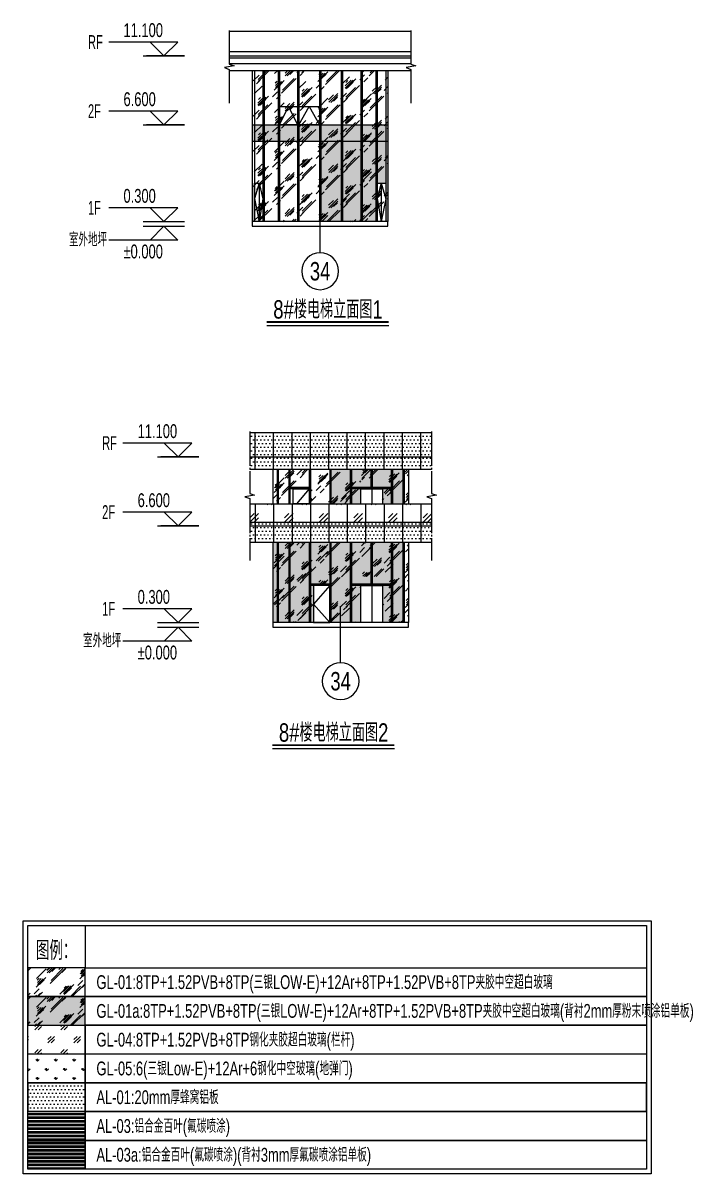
# Model space of a CAD drawing. Extents: x 2698488 to 3036784, y -7225 to 132783.
# Drawn here: x 2993087 to 3036784, y -7225 to 67778 of the extents above; entities that cross this region are included whole.
import ezdxf
from ezdxf.enums import TextEntityAlignment as Align

# ---------------------------------------------------------------- set-up
doc = ezdxf.new("R2010")
doc.units = 0
doc.linetypes.add('JIS_08_15', pattern=[17.25, 15, -0.75, 0.75, -0.75])
doc.layers.get('0').update_dxf_attribs({"color": 8})
for name, color, linetype in [('#分隔线', 8, 'JIS_08_15'), ('#填充层', 8, 'Continuous'), ('#幕墙分格线-立面', 8, 'Continuous'), ('#文字', 8, 'Continuous'), ('#标注', 8, 'Continuous'), ('dim', 8, 'Continuous'), ('建-填充', 8, 'Continuous'), ('建-门窗开启方式', 8, 'Continuous')]:
    doc.layers.add(name, color=color, linetype=linetype)
doc.styles.add('#文字', font='jrs.shx', dxfattribs={"width": 0.7, "bigfont": 'hztxt.shx'})
doc.styles.add('HZ', font='jrs.shx', dxfattribs={"width": 0.6, "bigfont": 'hztxt.shx'})
doc.styles.add('JHZX', font='jrs.shx', dxfattribs={"width": 0.6, "bigfont": 'jhz.shx'})
doc.styles.add('楷体', font='jrs.shx', dxfattribs={"width": 0.75})
pattern_1 = [(45, (180, -2942.3), (0, 2291.026), [900, -540, 900, -540, 360, -784.92235]), (45, (135, -2897.3), (0, 2291.026), [720, -900, 540, -540, 630, -694.92236]), (45, (135, -2762.3), (0, 2291.026), [540, -1080, 360, -540, 810, -694.92236]), (45, (270, -2897.3), (0, 2291.026), [540, -1080, 450, -1954.9223]), (45, (405, -2762.3), (0, 2291.026), [270, -1350, 180, -2224.9223]), (45, (180, -2537.3), (0, 2291.026), [180, -1350, 180, -720, 450, -1144.92235]), (45, (990, -2672.3), (0, 2291.026), [900, -1350, 1080, -712.9224]), (45, (990, -2807.3), (0, 2291.026), [1260, -900, 1350, -532.9224]), (45, (1215, -2627.3), (0, -2545.5844), [900, -1260, 720, -1144.9224]), (45, (1080, -2357.3), (0, 2291.026), [450, -1800, 540, -1234.9224]), (45, (1350, -2492.3), (0, 2291.026), [360, -1800, 360, -1504.9223])]

# ---------------------------------------------------------------- blocks, each defined once
blk = doc.blocks.new('*U34')
blk.add_line((0, -20), (0, -7.69))
blk.add_circle((0, -24), 4)
at = {"style": 'JHZX', "width": 0.75}
blk.add_attdef('AXES', text='', height=4, dxfattribs=at).set_placement((0, -24), align=Align.MIDDLE_CENTER)
blk = doc.blocks.new('LEVEL')
blk.add_line((9, 0), (0, 0))
blk.add_lwpolyline([(7.5, 3), (4.5, 0), (1.5, 3), (16.5, 3)])
at = {"style": '楷体', "width": 0.75}
blk.add_attdef('LEVEL', text='', height=3.5, dxfattribs=at).set_placement((9.33, 5.59), align=Align.MIDDLE_CENTER)
blk.add_attdef('FLOOR', text='', height=3.5, dxfattribs=at).set_placement((17.5, 3), align=Align.MIDDLE_LEFT)
blk = doc.blocks.new('A$Ca3140e65')
at = {"layer": '#填充层', "ltscale": 5}
h = blk.add_hatch(dxfattribs=at)
h.set_pattern_fill('玻璃2', color=256, scale=0.5)
h.set_pattern_definition([(45, (-383.2126, 917.671), (0, 7.636753), [3, -1.8, 3, -1.8, 1.2, -2.616408]), (45, (-383.3626, 917.821), (0, 7.636753), [2.4, -3, 1.8, -1.8, 2.1, -2.316408]), (45, (-383.3626, 918.271), (0, 7.636753), [1.8, -3.6, 1.2, -1.8, 2.7, -2.316408]), (45, (-382.9126, 917.821), (0, 7.636753), [1.8, -3.6, 1.5, -6.516408]), (45, (-382.4626, 918.271), (0, 7.636753), [0.9, -4.5, 0.6, -7.416408]), (45, (-383.2126, 919.021), (0, 7.636753), [0.6, -4.5, 0.6, -2.4, 1.5, -3.816408]), (45, (-380.5126, 918.571), (0, 7.636753), [3, -4.5, 3.6, -2.376408]), (45, (-380.5126, 918.121), (0, 7.636753), [4.2, -3, 4.5, -1.776408]), (45, (-379.7626, 918.721), (0, -8.48528), [3, -4.2, 2.4, -3.81641]), (45, (-380.2126, 919.621), (0, 7.636753), [1.5, -6, 1.8, -4.116408]), (45, (-379.3126, 919.171), (0, 7.636753), [1.2, -6, 1.2, -5.016408])])
h.paths.add_polyline_path([(-135.52, 44.79), (-123.02, 44.79), (-123.02, 38.54), (-135.52, 38.54)])
h = blk.add_hatch(dxfattribs=at)
h.set_pattern_fill('玻璃2', color=256, scale=0.5)
h.set_pattern_definition([(45, (-383.2126, 911.421), (0, 7.636753), [3, -1.8, 3, -1.8, 1.2, -2.616408]), (45, (-383.3626, 911.571), (0, 7.636753), [2.4, -3, 1.8, -1.8, 2.1, -2.316408]), (45, (-383.3626, 912.021), (0, 7.636753), [1.8, -3.6, 1.2, -1.8, 2.7, -2.316408]), (45, (-382.9126, 911.571), (0, 7.636753), [1.8, -3.6, 1.5, -6.516408]), (45, (-382.4626, 912.021), (0, 7.636753), [0.9, -4.5, 0.6, -7.416408]), (45, (-383.2126, 912.771), (0, 7.636753), [0.6, -4.5, 0.6, -2.4, 1.5, -3.816408]), (45, (-380.5126, 912.321), (0, 7.636753), [3, -4.5, 3.6, -2.376408]), (45, (-380.5126, 911.871), (0, 7.636753), [4.2, -3, 4.5, -1.776408]), (45, (-379.7626, 912.471), (0, -8.48528), [3, -4.2, 2.4, -3.81641]), (45, (-380.2126, 913.371), (0, 7.636753), [1.5, -6, 1.8, -4.116408]), (45, (-379.3126, 912.921), (0, 7.636753), [1.2, -6, 1.2, -5.016408])])
h.paths.add_polyline_path([(-135.52, 38.54), (-123.02, 38.54), (-123.02, 32.29), (-135.52, 32.29)])
h = blk.add_hatch(dxfattribs=at)
h.set_pattern_fill('玻璃A', color=256, scale=0.5)
h.set_pattern_definition([(45, (-383.8126, 923.6208), (-2.828427, 2.828427), [2, -2]), (45, (-383.8126, 924.328), (-2.828427, 2.828427), [1, -3]), (45, (-383.1055, 923.6208), (-2.828427, 2.828427), [1, -3])])
h.paths.add_polyline_path([(-135.52, 32.29), (-123.02, 32.29), (-123.02, 26.04), (-135.52, 26.04)])
h = blk.add_hatch(dxfattribs=at)
h.set_pattern_fill('GRASS', color=256)
h.set_pattern_definition([(90, (-10113.5167, 30.3334), (-1.99559095, 1.99559095), [0.5291613, -3.4620203]), (45, (-10113.5167, 30.3334), (-1.9955923, 1.9955923), [0.5291613, -2.2930323]), (135, (-10113.5167, 30.3334), (-1.9955923, -1.9955923), [0.5291613, -2.2930323])])
h.paths.add_polyline_path([(-135.52, 26.04), (-123.02, 26.04), (-123.02, 19.79), (-135.52, 19.79)])
h = blk.add_hatch(dxfattribs=at)
h.set_pattern_fill('DOTS', color=256, scale=0.5)
h.set_pattern_definition([(0, (-383.81256, 917.3708), (0.396875, 0.79375), [0, -0.79375])])
h.paths.add_polyline_path([(-135.52, 19.79), (-123.02, 19.79), (-123.02, 13.54), (-135.52, 13.54)])
h = blk.add_hatch(dxfattribs=at)
h.set_pattern_fill('STEEL', color=256, scale=0.5, angle=135)
h.set_pattern_definition([(180, (-4799.25834, -14.87965), (-5e-17, -0.79375), []), (180, (-4799.539, -15.1603), (-5e-17, -0.79375), [])])
h.paths.add_polyline_path([(-135.52, 13.54), (-123.02, 13.54), (-123.02, 7.29), (-135.52, 7.29)])
h = blk.add_hatch(dxfattribs=at)
h.set_pattern_fill('STEEL', color=256, scale=0.5, angle=135)
h.set_pattern_definition([(180, (-4799.25834, -21.12965), (-5e-17, -0.79375), []), (180, (-4799.539, -21.4103), (-5e-17, -0.79375), [])])
h.paths.add_polyline_path([(-135.52, 7.29), (-123.02, 7.29), (-123.02, 1.04), (-135.52, 1.04)])
h = blk.add_hatch(color=256, dxfattribs=at)
h.dxf.hatch_style = 1
h.paths.add_polyline_path([(-135.52, 7.29), (-123.02, 7.29), (-123.02, 1.04), (-135.52, 1.04)])
at = {"layer": '建-填充', "ltscale": 300}
h = blk.add_hatch(color=256, dxfattribs=at)
h.dxf.hatch_style = 1
h.paths.add_polyline_path([(-135.52, 38.54), (-123.02, 38.54), (-123.02, 32.29), (-135.52, 32.29)])
at = {"layer": '#标注'}
for p, q in [((-123.02, 44.79), (-1.04, 44.79)), ((-1.04, 38.54), (-123.02, 38.54)), ((-123.02, 38.54), (-1.04, 38.54)), ((-135.52, 32.29), (-135.52, 32.95)), ((-1.04, 32.95), (-1.04, 32.29)), ((-135.52, 32.29), (-123.02, 32.29)), ((-135.52, 19.79), (-135.52, 32.29)), ((-123.02, 32.29), (-1.04, 32.29)), ((-1.04, 32.29), (-123.02, 32.29)), ((-1.04, 32.29), (-1.04, 19.79)), ((-123.02, 26.04), (-123.02, 19.79)), ((-123.02, 19.79), (-123.02, 26.04)), ((-123.02, 19.79), (-135.52, 19.79)), ((-123.02, 19.79), (-135.52, 19.79)), ((-135.52, 19.79), (-135.52, 13.54)), ((-135.52, 19.79), (-123.02, 19.79)), ((-135.52, 13.54), (-135.52, 19.79)), ((-135.52, 19.79), (-135.52, 13.54)), ((-135.52, 19.79), (-123.02, 19.79)), ((-135.52, 13.54), (-135.52, 19.79)), ((-135.52, 13.54), (-135.52, 19.79)), ((-1.04, 19.79), (-123.02, 19.79)), ((-1.04, 19.79), (-123.02, 19.79)), ((-123.02, 19.79), (-123.02, 13.54)), ((-123.02, 19.79), (-1.04, 19.79)), ((-123.02, 13.54), (-123.02, 19.79)), ((-123.02, 19.79), (-1.04, 19.79)), ((-1.04, 13.54), (-1.04, 19.79)), ((-1.04, 19.79), (-1.04, 13.54)), ((-1.04, 13.54), (-1.04, 19.79)), ((-1.04, 19.79), (-1.04, 13.54)), ((-1.04, 19.79), (-1.04, 13.54)), ((-123.02, 13.54), (-135.52, 13.54)), ((-135.52, 13.54), (-123.02, 13.54)), ((-123.02, 13.54), (-135.52, 13.54)), ((-1.04, 13.54), (-123.02, 13.54)), ((-123.02, 13.54), (-1.04, 13.54)), ((-1.04, 13.54), (-123.02, 13.54))]:
    blk.add_line(p, q, dxfattribs=at)
for points in [[(-123.02, 44.79), (-135.52, 44.79), (-135.52, 38.54), (-123.02, 38.54)], [(-123.02, 38.54), (-135.52, 38.54), (-135.52, 32.29), (-123.02, 32.29)], [(-135.52, 32.29), (-123.02, 32.29), (-123.02, 26.04), (-135.52, 26.04)], [(-123.02, 32.29), (-1.04, 32.29), (-1.04, 26.04), (-123.02, 26.04)], [(-123.02, 13.54), (-135.52, 13.54), (-135.52, 19.79), (-123.02, 19.79)], [(-123.02, 19.79), (-1.04, 19.79), (-1.04, 13.54), (-123.02, 13.54)], [(-123.02, 7.29), (-135.52, 7.29), (-135.52, 13.54), (-123.02, 13.54)], [(-123.02, 13.54), (-1.04, 13.54), (-1.04, 7.29), (-123.02, 7.29)], [(-123.02, 1.04), (-135.52, 1.04), (-135.52, 7.29), (-123.02, 7.29)], [(-123.02, 7.29), (-1.04, 7.29), (-1.04, 1.04), (-123.02, 1.04)]]:
    blk.add_lwpolyline(points, close=True, dxfattribs=at)
for points in [[(-1.04, 44.79), (-1.04, 38.54)], [(-1.04, 38.54), (-1.04, 32.95)]]:
    blk.add_lwpolyline(points, dxfattribs=at)
for p, q in [((-136.56, 55.01), (0, 55.01)), ((-136.56, 0), (-136.56, 55.01)), ((0, 55.01), (0, 0)), ((-135.52, 53.97), (-1.04, 53.97)), ((-135.52, 1.04), (-135.52, 53.97)), ((-135.52, 53.97), (-123.02, 53.97)), ((-135.52, 44.79), (-135.52, 53.97)), ((-123.02, 53.97), (-123.02, 44.79)), ((-1.04, 53.97), (-1.04, 1.04)), ((-123.02, 44.79), (-135.52, 44.79)), ((0, 0), (-136.56, 0)), ((-1.04, 1.04), (-135.52, 1.04))]:
    blk.add_line(p, q)
at = {"layer": '#文字', "style": '#文字', "width": 0.7}
blk.add_text('图例：', height=4.167, dxfattribs=at).set_placement((-129.36, 48.76), align=Align.MIDDLE)
for s, p in [('GL-01:8TP+1.52PVB+8TP(三银LOW-E)+12Ar+8TP+1.52PVB+8TP夹胶中空超白玻璃', (-120.6, 41.67)), ('GL-01a:8TP+1.52PVB+8TP(三银LOW-E)+12Ar+8TP+1.52PVB+8TP夹胶中空超白玻璃(背衬2mm厚粉末喷涂铝单板)', (-120.6, 35.42)), ('GL-04:8TP+1.52PVB+8TP钢化夹胶超白玻璃(栏杆)', (-120.6, 29.17)), ('GL-05:6(三银Low-E)+12Ar+6钢化中空玻璃(地弹门) ', (-120.6, 22.92)), ('AL-01:20mm厚蜂窝铝板', (-120.6, 16.67)), ('AL-03:铝合金百叶(氟碳喷涂)', (-120.6, 10.42)), ('AL-03a:铝合金百叶(氟碳喷涂)(背衬3mm厚氟碳喷涂铝单板)', (-120.6, 4.17))]:
    blk.add_text(s, height=3, dxfattribs=at).set_placement(p, align=Align.MIDDLE_LEFT)
blk = doc.blocks.new('*U52')
blk.add_line((-13.25, -0.75), (13.28, -0.75))
at = {"const_width": 0.4}
blk.add_lwpolyline([(-13.25, 0), (13.28, 0)], dxfattribs=at)
at = {"style": 'JHZX', "width": 0.75}
blk.add_attdef('立面图', text='', height=4, dxfattribs=at).set_placement((0.06, 2.74), align=Align.MIDDLE_CENTER)
blk = doc.blocks.new('*U76')
at = {"layer": 'dim', "ltscale": 300}
for points in [[(0, 1175), (0, 3575)], [(0, -1075), (0, -3575)]]:
    blk.add_lwpolyline(points, dxfattribs=at)
blk = doc.blocks.new('*U77')
at = {"layer": '#幕墙分格线-立面'}
for p in [(0, 0), (1200, 0), (2400, 0), (3600, 0), (4800, 0), (6000, 0), (7200, 0), (8400, 0), (9600, 0), (10800, 0)]:
    blk.add_blockref('*U76', p, dxfattribs=at)

msp = doc.modelspace()

# ---------------------------------------------------------------- hatches: boundary and pattern name
at = {"layer": '#填充层', "ltscale": 5}
h = msp.add_hatch(dxfattribs=at)
h.set_pattern_fill('玻璃2', color=256, scale=150)
h.set_pattern_definition([(45, (180, -6505.5), (0, 2291.026), [900, -540, 900, -540, 360, -784.92235]), (45, (135, -6460.5), (0, 2291.026), [720, -900, 540, -540, 630, -694.92236]), (45, (135, -6325.5), (0, 2291.026), [540, -1080, 360, -540, 810, -694.92236]), (45, (270, -6460.5), (0, 2291.026), [540, -1080, 450, -1954.9223]), (45, (405, -6325.5), (0, 2291.026), [270, -1350, 180, -2224.9223]), (45, (180, -6100.5), (0, 2291.026), [180, -1350, 180, -720, 450, -1144.92235]), (45, (990, -6235.5), (0, 2291.026), [900, -1350, 1080, -712.9224]), (45, (990, -6370.5), (0, 2291.026), [1260, -900, 1350, -532.9224]), (45, (1215, -6190.5), (0, -2545.5844), [900, -1260, 720, -1144.9224]), (45, (1080, -5920.5), (0, 2291.026), [450, -1800, 540, -1234.9224]), (45, (1350, -6055.5), (0, 2291.026), [360, -1800, 360, -1504.9223])])
h.paths.add_polyline_path([(3011430, 54836), (3012463, 54836), (3016890, 54836), (3016890, 64686), (3008035, 64686), (3008035, 54836), (3010006, 54836), (3011039, 54836)])
h = msp.add_hatch(dxfattribs=at)
h.set_pattern_fill('DOTS', color=256, scale=150)
h.set_pattern_definition([(0, (3007875.6, 38703.88), (119.0625, 238.125), [0, -238.125])])
h.paths.add_polyline_path([(3019731, 38704), (3007876, 38704), (3007876, 41104), (3019731, 41104)])
h = msp.add_hatch(dxfattribs=at)
h.set_pattern_fill('玻璃2', color=256, scale=150)
h.set_pattern_definition(pattern_1)
h.paths.add_polyline_path([(3011756, 37404), (3011756, 36454), (3015128, 36454), (3015128, 38004), (3016528, 38004), (3016528, 36454), (3018231, 36454), (3018231, 38704), (3009376, 38704), (3009376, 36454), (3010696, 36454), (3010696, 37404)])
h = msp.add_hatch(dxfattribs=at)
h.set_pattern_fill('玻璃A', color=256, scale=200)
h.set_pattern_definition([(45, (3007875.6, 35253.9), (-1131.37, 1131.37), [800, -800]), (45, (3007875.6, 35536.7), (-1131.37, 1131.37), [400, -1200]), (45, (3008158.4, 35253.9), (-1131.37, 1131.37), [400, -1200])])
h.paths.add_polyline_path([(3007876, 36454), (3019731, 36454), (3019731, 35254), (3007876, 35254)])
h = msp.add_hatch(dxfattribs=at)
h.set_pattern_fill('DOTS', color=256, scale=150)
h.set_pattern_definition([(0, (3007875.6, 33953.88), (119.0625, 238.125), [0, -238.125])])
h.paths.add_polyline_path([(3007876, 35254), (3019731, 35254), (3019731, 33954), (3007876, 33954)])
h = msp.add_hatch(dxfattribs=at)
h.set_pattern_fill('玻璃2', color=256, scale=150)
h.set_pattern_definition(pattern_1)
h.paths.add_polyline_path([(3012034, 28704), (3012034, 31124), (3013094, 31124), (3013094, 28704), (3015128, 28704), (3015128, 31704), (3016528, 31704), (3016528, 28704), (3018231, 28704), (3018231, 33954), (3009376, 33954), (3009376, 28704), (3010696, 28704), (3011756, 28704)])
at = {"layer": '建-填充', "ltscale": 300}
h = msp.add_hatch(color=256, dxfattribs=at)
h.dxf.hatch_style = 1
h.paths.add_polyline_path([(3008035, 61136), (3016890, 61136), (3016890, 60086), (3008035, 60086)])
h = msp.add_hatch(color=256, dxfattribs=at)
h.dxf.hatch_style = 1
h.paths.add_polyline_path([(3016188, 54836), (3016188, 57336), (3016746, 57336), (3016746, 54836), (3016890, 54836), (3016890, 60086), (3012503, 60086), (3012503, 54836)])
h = msp.add_hatch(color=256, dxfattribs=at)
h.dxf.hatch_style = 1
h.paths.add_polyline_path([(3016528, 37424), (3016528, 36454), (3017831, 36454), (3017831, 38704), (3013174, 38704), (3013174, 36454), (3015128, 36454), (3015128, 37424)])
h = msp.add_hatch(color=256, dxfattribs=at)
h.dxf.hatch_style = 1
h.paths.add_polyline_path([(3012034, 28704), (3012034, 31124), (3013094, 31124), (3013094, 28704), (3015128, 28704), (3015128, 31124), (3016528, 31124), (3016528, 28704), (3017867, 28704), (3017867, 33954), (3009376, 33954), (3009376, 28704), (3010696, 28704), (3011756, 28704)])

# ---------------------------------------------------------------- linework, layer by layer
at = {"layer": '#分隔线', "ltscale": 150}
for points in [[(3006535, 67293), (3006535, 65096), (3006850, 64981), (3006220, 64870), (3006535, 64758), (3006535, 62561)], [(3018390, 67293), (3018390, 65096), (3018705, 64981), (3018075, 64870), (3018390, 64758), (3018390, 62561)], [(3007876, 41161), (3007876, 37124), (3008191, 37009), (3007561, 36898), (3007876, 36786), (3007876, 32749)], [(3019731, 41161), (3019731, 37124), (3020046, 37009), (3019416, 36898), (3019731, 36786), (3019731, 32749)]]:
    msp.add_lwpolyline(points, dxfattribs=at)
at = {"layer": '#幕墙分格线-立面'}
for p, q in [((3008035, 64686), (3008035, 54836)), ((3008180, 64686), (3008180, 54836)), ((3008738, 64686), (3008738, 54836)), ((3008818, 64686), (3008818, 54836)), ((3009725, 64686), (3009725, 54836)), ((3009805, 64686), (3009805, 54836)), ((3010999, 64686), (3010999, 54836)), ((3011079, 64686), (3011079, 54836)), ((3012423, 64686), (3012423, 54836)), ((3012503, 64686), (3012503, 54836)), ((3013847, 64686), (3013847, 54836)), ((3013927, 64686), (3013927, 54836)), ((3015120, 64686), (3015120, 54836)), ((3015200, 64686), (3015200, 54836)), ((3016108, 64686), (3016108, 54836)), ((3016188, 64686), (3016188, 54836)), ((3016746, 64686), (3016746, 54836)), ((3016890, 64686), (3016890, 54836)), ((3009376, 38704), (3009376, 36454)), ((3009659, 38704), (3009659, 36454)), ((3009739, 38704), (3009739, 36454)), ((3010417, 38704), (3010417, 36454)), ((3010497, 38704), (3010497, 36454)), ((3011756, 38704), (3011756, 36454)), ((3011836, 38704), (3011836, 36454)), ((3013094, 38704), (3013094, 36454)), ((3013174, 38704), (3013174, 36454)), ((3014432, 38704), (3014432, 36454)), ((3014512, 38704), (3014512, 36454)), ((3015770, 38704), (3015770, 37504)), ((3015850, 38704), (3015850, 37504)), ((3017109, 38704), (3017109, 36454)), ((3017189, 38704), (3017189, 36454)), ((3017867, 38704), (3017867, 36454)), ((3017947, 38704), (3017947, 36454)), ((3018231, 38704), (3018231, 36454)), ((3009376, 33954), (3009376, 28704)), ((3009659, 33954), (3009659, 28704)), ((3009739, 33954), (3009739, 28704)), ((3010417, 33954), (3010417, 28704)), ((3010497, 33954), (3010497, 28704)), ((3011756, 33954), (3011756, 28704)), ((3011836, 33954), (3011836, 28704)), ((3013094, 33954), (3013094, 28704)), ((3013174, 33954), (3013174, 28704)), ((3014432, 33954), (3014432, 28704)), ((3014512, 33954), (3014512, 28704)), ((3015770, 33954), (3015770, 31204)), ((3015850, 33954), (3015850, 31204)), ((3017109, 33954), (3017109, 28704)), ((3017189, 33954), (3017189, 28704)), ((3017867, 33954), (3017867, 28704)), ((3017947, 33954), (3017947, 28704)), ((3018231, 33954), (3018231, 28704))]:
    msp.add_line(p, q, dxfattribs=at)
for points in [[(3006535, 67236), (3018390, 67236)], [(3006535, 65916), (3018390, 65916)], [(3006535, 65636), (3018390, 65636)], [(3006535, 65511), (3018390, 65511)], [(3006535, 65136), (3018390, 65136)], [(3006535, 64686), (3018390, 64686)], [(3008035, 61136), (3016890, 61136)], [(3008035, 60086), (3016890, 60086)], [(3007876, 41104), (3019731, 41104)], [(3007876, 39504), (3019731, 39504)], [(3007876, 38704), (3019731, 38704)], [(3017109, 37504), (3014512, 37504)], [(3017109, 37424), (3014512, 37424)], [(3015128, 36454), (3015128, 37424), (3016528, 37424), (3016528, 36454)], [(3015837, 37424), (3015837, 36454)], [(3007876, 36454), (3019731, 36454)], [(3007876, 35254), (3019731, 35254)], [(3007876, 35004), (3019731, 35004)], [(3007876, 33954), (3019731, 33954)], [(3013094, 31204), (3011836, 31204)], [(3013094, 31124), (3011836, 31124)], [(3017109, 31204), (3014512, 31204)], [(3017109, 31124), (3014512, 31124)], [(3015128, 28704), (3015128, 31124), (3016528, 31124), (3016528, 28704)], [(3015828, 31124), (3015837, 28704)]]:
    msp.add_lwpolyline(points, dxfattribs=at)
for points in [[(3009805, 62336), (3010999, 62336), (3010999, 61136), (3009805, 61136)], [(3011079, 62336), (3012423, 62336), (3012423, 61136), (3011079, 61136)], [(3008035, 54836), (3008035, 54536), (3016890, 54536), (3016890, 54836)], [(3009376, 28704), (3009376, 28404), (3018231, 28404), (3018231, 28704)]]:
    msp.add_lwpolyline(points, close=True, dxfattribs=at)
at = {"layer": '#幕墙分格线-立面', "ltscale": 300}
for points in [[(3011756, 37504), (3010497, 37504)], [(3011756, 37424), (3010497, 37424)], [(3011756, 37424), (3010925, 36454)], [(3013094, 31124), (3012034, 29904), (3013094, 28704)]]:
    msp.add_lwpolyline(points, dxfattribs=at)
for points in [[(3010696, 37424), (3011756, 37424), (3011756, 36454), (3010696, 36454)], [(3012034, 28704), (3013094, 28704), (3013094, 31124), (3012034, 31124)]]:
    msp.add_lwpolyline(points, close=True, dxfattribs=at)
at = {"layer": '#标注'}
for p, q in [((3003626, 65636), (3001151, 65636)), ((3003626, 61136), (3001151, 61136)), ((3004550, 39504), (3002075, 39504)), ((3004550, 35004), (3002075, 35004))]:
    msp.add_line(p, q, dxfattribs=at)
at = {"layer": '建-门窗开启方式', "ltscale": 500}
msp.add_line((3008738, 57336), (3008738, 54836), dxfattribs=at)
for points in [[(3009805, 61136), (3010402, 62336), (3010999, 61136)], [(3011079, 61136), (3011751, 62336), (3012423, 61136)], [(3008180, 54836), (3008180, 57336), (3008738, 57336)], [(3008479, 57336), (3008180, 56336), (3008479, 54836)], [(3008479, 57336), (3008479, 54836)], [(3008479, 57336), (3008738, 56320), (3008479, 54836)], [(3016188, 54836), (3016188, 57336), (3016746, 57336)], [(3016447, 57336), (3016188, 56336), (3016447, 54836)], [(3016447, 57336), (3016447, 54836)], [(3016447, 57336), (3016746, 56320), (3016447, 54836)]]:
    msp.add_lwpolyline(points, dxfattribs=at)

# ---------------------------------------------------------------- block references
at = {"layer": '#幕墙分格线-立面'}
msp.add_blockref('*U77', (3008231, 37529), dxfattribs=at)
at = {"layer": '#标注', "ltscale": 300}
ref = msp.add_blockref('LEVEL', (3003626, 65636), dxfattribs=dict(at, xscale=-300, yscale=300, zscale=300))
ref.add_attrib('LEVEL', '11.100', dxfattribs={"layer": '#文字', "height": 900, "style": '#文字', "width": 0.7}).set_placement((2999640, 67314), align=Align.MIDDLE_LEFT)
ref.add_attrib('FLOOR', 'RF', dxfattribs={"layer": '#文字', "height": 900, "style": 'HZ', "width": 0.6}).set_placement((2997326, 66536), align=Align.MIDDLE_LEFT)
ref = msp.add_blockref('LEVEL', (3003626, 61136), dxfattribs=dict(at, xscale=-300, yscale=300, zscale=300))
ref.add_attrib('LEVEL', '6.600', dxfattribs={"layer": '#文字', "height": 900, "style": '#文字', "width": 0.7}).set_placement((2999640, 62814), align=Align.MIDDLE_LEFT)
ref.add_attrib('FLOOR', '2F', dxfattribs={"layer": '#文字', "height": 900, "style": 'HZ', "width": 0.6}).set_placement((2997326, 62036), align=Align.MIDDLE_LEFT)
ref = msp.add_blockref('LEVEL', (3003626, 54836), dxfattribs=dict(at, xscale=-300, yscale=300, zscale=300))
ref.add_attrib('LEVEL', '0.300', dxfattribs={"layer": '#文字', "height": 900, "style": '#文字', "width": 0.7}).set_placement((2999640, 56514), align=Align.MIDDLE_LEFT)
ref.add_attrib('FLOOR', '1F', dxfattribs={"layer": '#文字', "height": 900, "style": 'HZ', "width": 0.6}).set_placement((2997326, 55736), align=Align.MIDDLE_LEFT)
at = {"layer": '#标注'}
ref = msp.add_blockref('*U34', (3012463, 58801), dxfattribs=dict(at, xscale=-300, yscale=300, zscale=300))
ref.add_attrib('AXES', '34', dxfattribs={"layer": '0', "height": 1200, "style": 'JHZX', "width": 0.75}).set_placement((3012463, 51601), align=Align.MIDDLE_CENTER)
at = {"layer": '#标注', "ltscale": 300}
ref = msp.add_blockref('LEVEL', (3003626, 54536), dxfattribs=dict(at, xscale=300, yscale=300, zscale=300, rotation=180.0000000000064))
ref.add_attrib('LEVEL', '%%p0.000', dxfattribs={"layer": '#文字', "height": 900, "style": '#文字', "width": 0.7}).set_placement((2999640, 52889), align=Align.MIDDLE_LEFT)
ref.add_attrib('FLOOR', '室外地坪', dxfattribs={"layer": '#文字', "height": 900, "style": 'HZ', "width": 0.6}).set_placement((2997326, 53666), align=Align.MIDDLE_CENTER)
at = {"layer": '#标注', "xscale": 300, "yscale": 300, "zscale": 300}
for p, values in [((3012961, 48294), {'立面图': '8#楼电梯立面图1'}), ((3013329, 20722), {'立面图': '8#楼电梯立面图2'})]:
    msp.add_blockref('*U52', p, dxfattribs=at).add_auto_attribs(values)
at = {"layer": '#标注', "ltscale": 300}
ref = msp.add_blockref('LEVEL', (3004550, 39504), dxfattribs=dict(at, xscale=-300, yscale=300, zscale=300))
ref.add_attrib('LEVEL', '11.100', dxfattribs={"layer": '#文字', "height": 900, "style": '#文字', "width": 0.7}).set_placement((3000564, 41182), align=Align.MIDDLE_LEFT)
ref.add_attrib('FLOOR', 'RF', dxfattribs={"layer": '#文字', "height": 900, "style": 'HZ', "width": 0.6}).set_placement((2998250, 40404), align=Align.MIDDLE_LEFT)
ref = msp.add_blockref('LEVEL', (3004550, 35004), dxfattribs=dict(at, xscale=-300, yscale=300, zscale=300))
ref.add_attrib('LEVEL', '6.600', dxfattribs={"layer": '#文字', "height": 900, "style": '#文字', "width": 0.7}).set_placement((3000564, 36682), align=Align.MIDDLE_LEFT)
ref.add_attrib('FLOOR', '2F', dxfattribs={"layer": '#文字', "height": 900, "style": 'HZ', "width": 0.6}).set_placement((2998250, 35904), align=Align.MIDDLE_LEFT)
ref = msp.add_blockref('LEVEL', (3004550, 28704), dxfattribs=dict(at, xscale=-300, yscale=300, zscale=300))
ref.add_attrib('LEVEL', '0.300', dxfattribs={"layer": '#文字', "height": 900, "style": '#文字', "width": 0.7}).set_placement((3000564, 30382), align=Align.MIDDLE_LEFT)
ref.add_attrib('FLOOR', '1F', dxfattribs={"layer": '#文字', "height": 900, "style": 'HZ', "width": 0.6}).set_placement((2998250, 29604), align=Align.MIDDLE_LEFT)
at = {"layer": '#标注'}
ref = msp.add_blockref('*U34', (3013803, 32087), dxfattribs=dict(at, xscale=-300, yscale=300, zscale=300))
ref.add_attrib('AXES', '34', dxfattribs={"layer": '0', "height": 1200, "style": 'JHZX', "width": 0.75}).set_placement((3013803, 24887), align=Align.MIDDLE_CENTER)
at = {"layer": '#标注', "ltscale": 300}
ref = msp.add_blockref('LEVEL', (3004550, 28404), dxfattribs=dict(at, xscale=300, yscale=300, zscale=300, rotation=180.0000000000064))
ref.add_attrib('LEVEL', '%%p0.000', dxfattribs={"layer": '#文字', "height": 900, "style": '#文字', "width": 0.7}).set_placement((3000564, 26756), align=Align.MIDDLE_LEFT)
ref.add_attrib('FLOOR', '室外地坪', dxfattribs={"layer": '#文字', "height": 900, "style": 'HZ', "width": 0.6}).set_placement((2998250, 27534), align=Align.MIDDLE_CENTER)
at = {"layer": 'dim', "ltscale": 300, "xscale": 300, "yscale": 300, "zscale": 300}
msp.add_blockref('A$Ca3140e65', (3034055, -7225), dxfattribs=at)

doc.saveas('drawing.dxf')
